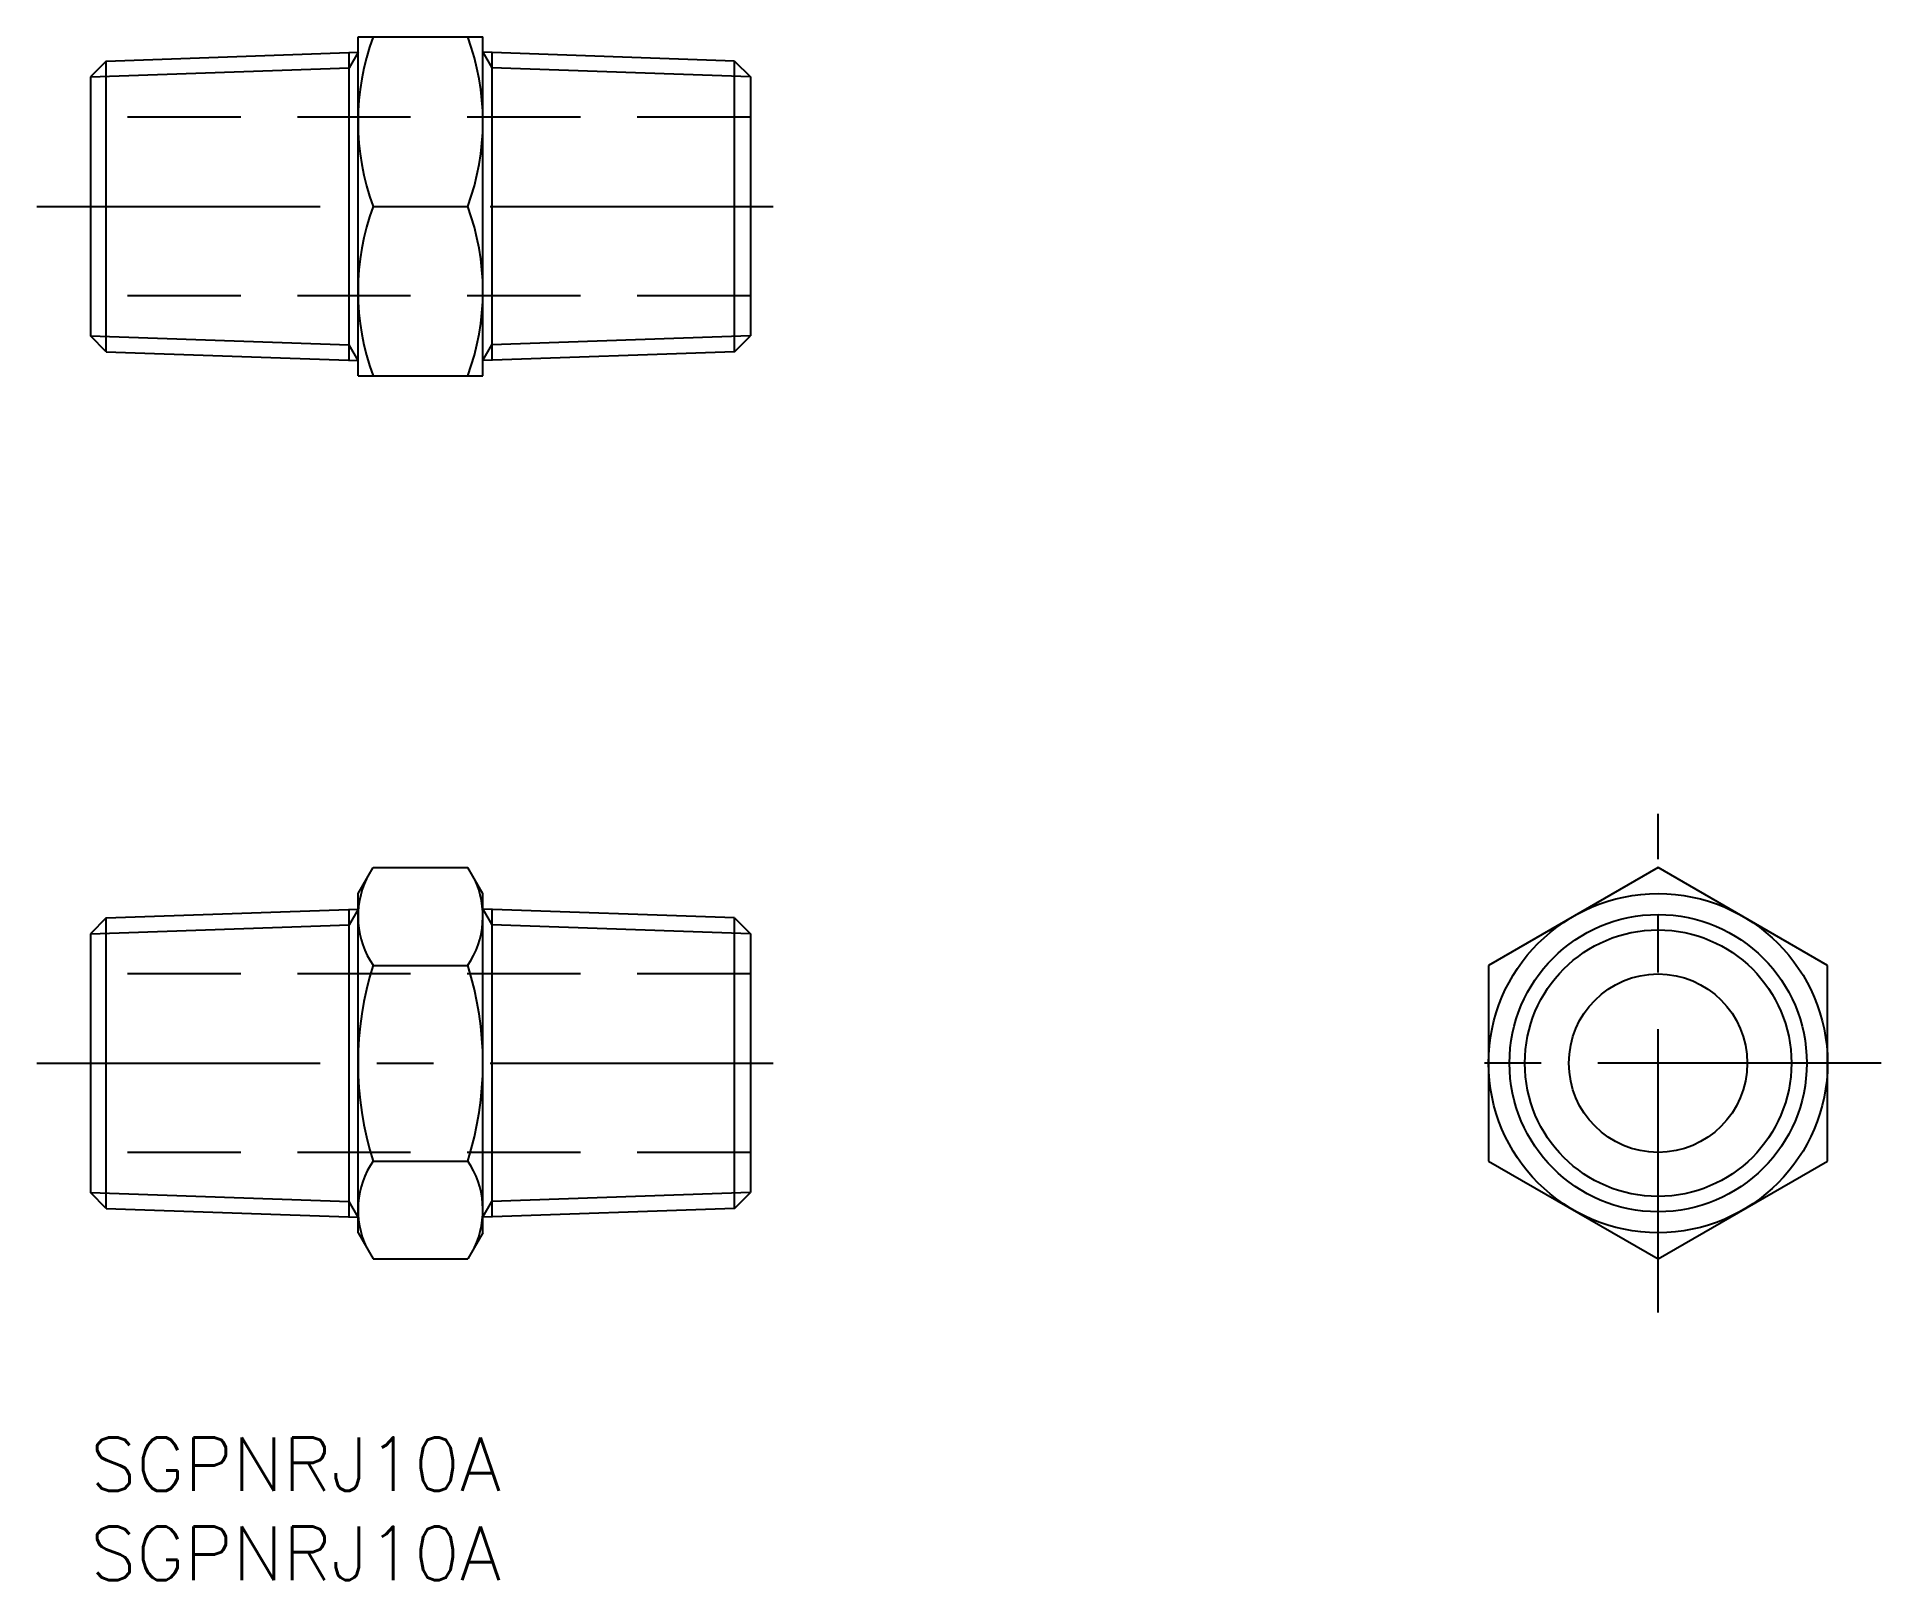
# Model space of a CAD drawing. Extents: x -3 to 100, y -8 to 78.
import ezdxf

# ---------------------------------------------------------------- set-up
doc = ezdxf.new("R2010")
doc.units = 0
doc.header["$LTSCALE"] = 0.5
doc.linetypes.add('CENTER', pattern=[50.8, 31.75, -6.35, 6.35, -6.35])
doc.linetypes.add('DASHED', pattern=[19.05, 12.7, -6.35])
for name, color, linetype in [('MSM_CENTER', 1, 'CENTER'), ('MSM_CONTINUOUS', 7, 'CONTINUOUS'), ('MSM_DASHED', 4, 'DASHED'), ('MSM_NARROW', 5, 'CONTINUOUS'), ('MSM_PART_NUMBER', 7, 'CONTINUOUS')]:
    doc.layers.add(name, color=color, linetype=linetype)
doc.styles.get("Standard").update_dxf_attribs({"font": 'txt.shx', "height": 3, "bigfont": 'bigfont.shx'})

# ---------------------------------------------------------------- blocks, each defined once
blk = doc.blocks.new('*U6')
at = {"layer": 'MSM_PART_NUMBER'}
blk.add_text('SGPNRJ10A', height=3, dxfattribs=at).set_placement((0, -3))
blk = doc.blocks.new('*U7')
at = {"layer": 'MSM_PART_NUMBER'}
blk.add_text('SGPNRJ10A', height=3, dxfattribs=at).set_placement((0, -8))

msp = doc.modelspace()

# ---------------------------------------------------------------- linework, layer by layer
at = {"layer": 'MSM_CENTER'}
for p, q in [((-3, 68.98), (40, 68.98)), ((87.87, 7), (87.87, 34.94)), ((-3, 20.97), (40, 20.97)), ((100.37, 20.97), (75.37, 20.97))]:
    msp.add_line(p, q, dxfattribs=at)
at = {"layer": 'MSM_CONTINUOUS'}
for p, q in [((0.89, 77.12), (15, 77.62)), ((14.5, 60.37), (14.5, 77.6)), ((15, 59.48), (15, 78.48)), ((15, 78.48), (22, 78.48)), ((22, 59.48), (22, 78.48)), ((36.11, 77.12), (22, 77.62)), ((22.5, 77.6), (22.5, 60.37)), ((0.89, 77.12), (0, 76.24)), ((0.89, 60.84), (0.89, 77.12)), ((36.11, 60.84), (36.11, 77.12)), ((36.11, 77.12), (37, 76.24)), ((0, 76.24), (0, 61.73)), ((37, 76.24), (37, 61.73)), ((15.85, 68.98), (21.15, 68.98)), ((0.89, 60.84), (0, 61.73)), ((36.11, 60.84), (37, 61.73)), ((0.89, 60.84), (15, 60.35)), ((36.11, 60.84), (22, 60.35)), ((15, 59.48), (22, 59.48)), ((15, 30.47), (15.85, 31.94)), ((15.85, 31.94), (21.15, 31.94)), ((22, 30.47), (21.15, 31.94)), ((87.87, 31.94), (78.37, 26.45)), ((97.37, 26.45), (87.87, 31.94)), ((15, 11.47), (15, 30.47)), ((22, 11.47), (22, 30.47)), ((0.89, 29.11), (0, 28.22)), ((0.89, 29.11), (15, 29.6)), ((0.89, 12.83), (0.89, 29.11)), ((14.5, 12.35), (14.5, 29.59)), ((36.11, 29.11), (22, 29.6)), ((22.5, 29.59), (22.5, 12.35)), ((36.11, 12.83), (36.11, 29.11)), ((36.11, 29.11), (37, 28.22)), ((0, 28.22), (0, 13.72)), ((37, 28.22), (37, 13.72)), ((15.85, 26.45), (21.15, 26.45)), ((78.37, 26.45), (78.37, 15.48)), ((97.37, 15.48), (97.37, 26.45)), ((15.85, 15.48), (21.15, 15.48)), ((78.37, 15.48), (87.87, 10)), ((87.87, 10), (97.37, 15.48)), ((0.89, 12.83), (0, 13.72)), ((36.11, 12.83), (37, 13.72)), ((0.89, 12.83), (15, 12.34)), ((36.11, 12.83), (22, 12.34)), ((15, 11.47), (15.85, 10)), ((22, 11.47), (21.15, 10)), ((15.85, 10), (21.15, 10))]:
    msp.add_line(p, q, dxfattribs=at)
for radius in [9.5, 8.33, 5]:
    msp.add_circle((87.87, 20.97), radius, dxfattribs=at)
for centre, radius, start, end in [((28.72, 73.73), 13.72, 159.7438, 200.2562), ((8.28, 73.73), 13.72, 339.7438, 20.2562), ((28.72, 64.23), 13.72, 159.7438, 200.2562), ((8.28, 64.23), 13.72, 339.7438, 20.2562), ((19.86, 29.2), 4.86, 154.3842, 214.3842), ((17.14, 29.2), 4.86, 325.6158, 25.6158), ((33.15, 20.97), 18.15, 162.412, 197.588), ((3.85, 20.97), 18.15, 342.412, 17.588), ((19.86, 12.74), 4.86, 145.6158, 205.6158), ((17.14, 12.74), 4.86, 334.3842, 34.3842)]:
    msp.add_arc(centre, radius, start, end, dxfattribs=at)
at = {"layer": 'MSM_DASHED'}
for p, q in [((37, 73.98), (0, 73.98)), ((37, 63.98), (0, 63.98)), ((37, 25.97), (0, 25.97)), ((37, 15.97), (0, 15.97))]:
    msp.add_line(p, q, dxfattribs=at)
at = {"layer": 'MSM_NARROW'}
for p, q in [((15, 77.62), (14.5, 76.74)), ((22, 77.62), (22.5, 76.74)), ((0, 76.24), (14.5, 76.74)), ((37, 76.24), (22.5, 76.74)), ((0, 61.73), (14.5, 61.22)), ((15, 60.35), (14.5, 61.22)), ((22, 60.35), (22.5, 61.22)), ((37, 61.73), (22.5, 61.22)), ((15, 29.6), (14.5, 28.73)), ((22, 29.6), (22.5, 28.73)), ((0, 28.22), (14.5, 28.73)), ((37, 28.22), (22.5, 28.73)), ((0, 13.72), (14.5, 13.21)), ((37, 13.72), (22.5, 13.21)), ((15, 12.34), (14.5, 13.21)), ((22, 12.34), (22.5, 13.21))]:
    msp.add_line(p, q, dxfattribs=at)
msp.add_circle((87.87, 20.97), 7.47, dxfattribs=at)

# ---------------------------------------------------------------- block references
at = {"layer": 'MSM_CONTINUOUS'}
for name in ['*U6', '*U7']:
    msp.add_blockref(name, (0, 0), dxfattribs=at)

doc.saveas('drawing.dxf')
